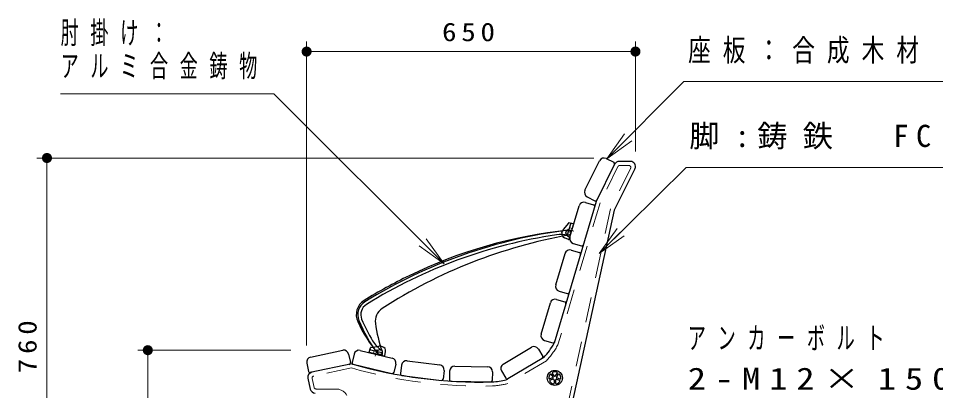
# Model space of a CAD drawing. Units: millimetres on the paper, scale 1:20. Extents: x -365 to 0, y 0 to 257.
# Drawn here: x -148.1 to -57.1, y 120.7 to 157.6 of the extents above; entities that cross this region are included whole.
import ezdxf

# ---------------------------------------------------------------- set-up
doc = ezdxf.new("R2010")
doc.units = ezdxf.units.MM
doc.linetypes.add('USER1', pattern=[4.5, 2.5, -2])
doc.linetypes.add('USER2', pattern=[6, 3, -1, 1, -1])
doc.layers.add('LY_1', color=7, linetype='Continuous', lineweight=25)
doc.styles.add('ＭＳ ゴシック', font='')
doc.styles.get('ＭＳ ゴシック').set_extended_font_data('MS Gothic')

# ---------------------------------------------------------------- blocks, each defined once
blk = doc.blocks.new('filled_dot')
at = {"color": 0, "linetype": 'Continuous', "lineweight": -2, "const_width": 1.25}
blk.add_lwpolyline([(-0.625, 0, 1), (0.625, 0, 1)], format="xyb", close=True, dxfattribs=at)

msp = doc.modelspace()

# ---------------------------------------------------------------- linework, layer by layer
at = {"layer": 'LY_1', "lineweight": 13}
for p, q in [((-119.507, 125.164), (-119.507, 155.347)), ((-86.891, 144.411), (-86.891, 155.347)), ((-119.507, 154.347), (-86.891, 154.347)), ((-89.739, 143.699), (-87.973, 146.175)), ((-89.739, 143.699), (-87.619, 145.822)), ((-87.265, 145.468), (-89.739, 143.699)), ((-91.012, 143.776), (-146.261, 143.776)), ((-145.261, 105.935), (-145.261, 143.776)), ((-90.495, 134.306), (-88.712, 136.77)), ((-107.636, 135.745), (-105.869, 133.27)), ((-90.495, 134.306), (-88.361, 136.414)), ((-88.009, 136.058), (-90.495, 134.306)), ((-105.869, 133.27), (-108.343, 135.038)), ((-105.869, 133.27), (-107.99, 135.392)), ((-121.09, 124.689), (-136.261, 124.689)), ((-135.261, 105.935), (-135.261, 124.689))]:
    msp.add_line(p, q, dxfattribs=at)
at = {"layer": 'LY_1'}
for p, q in [((-91.901, 140.585), (-90.46, 143.498)), ((-88.955, 143.156), (-90.778, 139.472)), ((-89.79, 143.724), (-89.028, 143.347)), ((-87.391, 143.435), (-88.507, 143.435)), ((-86.943, 142.713), (-88.986, 138.585)), ((-90.779, 139.472), (-94.957, 125.378)), ((-91.851, 139.373), (-91.036, 139.131)), ((-91.675, 139.915), (-90.913, 139.538)), ((-93.396, 135.919), (-92.472, 139.035)), ((-88.986, 138.585), (-93.395, 118.406)), ((-94.186, 136.334), (-94.124, 136.543)), ((-93.547, 137.315), (-94.054, 136.678)), ((-93.331, 137.196), (-93.653, 136.107)), ((-93.063, 137.229), (-93.496, 137.333)), ((-93.453, 135.728), (-93.027, 137.166)), ((-93.518, 135.695), (-93.936, 135.843)), ((-93.396, 135.919), (-93.589, 135.984)), ((-93.059, 135.298), (-92.244, 135.056)), ((-94.803, 131.174), (-93.879, 134.29)), ((-93.258, 134.627), (-92.443, 134.385)), ((-94.466, 130.552), (-93.651, 130.311)), ((-96.253, 126.284), (-95.329, 129.4)), ((-94.707, 129.737), (-93.892, 129.496)), ((-95.915, 125.662), (-95.1, 125.421)), ((-119.111, 124.002), (-115.932, 124.678)), ((-114.198, 124.669), (-111.038, 123.912)), ((-113.309, 124.51), (-113.183, 124.938)), ((-113.146, 124.726), (-112.043, 124.461)), ((-113.142, 124.973), (-112.337, 125.093)), ((-111.973, 125.036), (-112.185, 125.087)), ((-100.004, 123.315), (-97.21, 124.975)), ((-96.524, 124.8), (-96.09, 124.069)), ((-115.339, 124.293), (-115.162, 123.461)), ((-114.801, 124.3), (-114.999, 123.473)), ((-111.814, 124.098), (-113.273, 124.448)), ((-112.008, 124.145), (-111.968, 124.344)), ((-111.753, 124.138), (-111.672, 124.574)), ((-95.98, 123.96), (-99.701, 121.75)), ((-119.496, 123.409), (-119.319, 122.578)), ((-115.036, 123.335), (-119.141, 122.462)), ((-114.888, 123.292), (-111.047, 122.372)), ((-110.668, 123.31), (-110.866, 122.483)), ((-110.085, 123.203), (-110.193, 122.36)), ((-109.525, 123.635), (-106.302, 123.222)), ((-104.816, 123.112), (-101.567, 123.044)), ((-110.063, 122.192), (-106.145, 121.69)), ((-105.869, 122.663), (-105.977, 121.82)), ((-105.326, 122.622), (-105.344, 121.773)), ((-101.077, 122.534), (-101.095, 121.684)), ((-100.178, 122.63), (-99.744, 121.899)), ((-95.105, 121.942), (-95.388, 121.85)), ((-95.068, 122.057), (-95.242, 122.298)), ((-94.947, 122.146), (-95.121, 122.386)), ((-94.825, 122.146), (-94.651, 122.386)), ((-94.704, 122.057), (-94.53, 122.297)), ((-94.666, 121.942), (-94.384, 121.85)), ((-119.375, 121.901), (-119.148, 120.831)), ((-105.197, 121.619), (-101.248, 121.537)), ((-95.059, 121.799), (-95.341, 121.708)), ((-94.961, 121.728), (-94.961, 121.431)), ((-94.811, 121.728), (-94.811, 121.431)), ((-94.713, 121.799), (-94.431, 121.708))]:
    msp.add_line(p, q, dxfattribs=at)
at = {"layer": 'LY_1', "linetype": 'USER1', "lineweight": 13}
for p, q in [((-88.624, 142.923), (-90.405, 139.325)), ((-87.552, 143.035), (-88.445, 143.035)), ((-87.373, 142.746), (-89.366, 138.718)), ((-90.405, 139.325), (-94.586, 125.223)), ((-89.366, 138.718), (-93.786, 118.492)), ((-93.148, 136.757), (-93.428, 136.868)), ((-93.261, 136.376), (-93.556, 136.436)), ((-112.858, 124.348), (-112.814, 124.646)), ((-112.471, 124.256), (-112.376, 124.541)), ((-115.051, 122.923), (-118.809, 122.124)), ((-95.726, 123.646), (-99.546, 121.377)), ((-118.963, 121.886), (-118.773, 120.993)), ((-116.57, 120.835), (-118.577, 120.835))]:
    msp.add_line(p, q, dxfattribs=at)
at = {"layer": 'LY_1', "linetype": 'USER2', "lineweight": 13}
for p, q in [((-93, 136.506), (-93.641, 136.696)), ((-112.714, 124.095), (-112.559, 124.745))]:
    msp.add_line(p, q, dxfattribs=at)
at = {"layer": 'LY_1', "lineweight": 13}
for points in [[(-89.739, 143.699), (-82.085, 151.362), (-42.666, 151.362)], [(-105.869, 133.27), (-122.754, 150.156), (-143.91, 150.156)], [(-90.495, 134.306), (-81.846, 142.848), (-48.546, 142.848)]]:
    msp.add_lwpolyline(points, dxfattribs=at)
at = {"layer": 'LY_1', "color": 131}
for centre in [(-93.549, 136.358), (-112.257, 124.5)]:
    msp.add_circle(centre, 0.25, dxfattribs=at)
at = {"layer": 'LY_1'}
msp.add_circle((-94.886, 121.935), 0.75, dxfattribs=at)
for centre, radius, start, end in [((-90.012, 143.276), 0.5, 63.67176, 153.67174), ((-89.095, 143.213), 0.15, 333.67178, 63.67176), ((-88.507, 142.935), 0.5, 89.99998, 153.67177), ((-87.391, 142.935), 0.5, 333.67181, 89.99998), ((-91.453, 140.363), 0.5, 153.67174, 243.67173), ((-91.993, 138.893), 0.5, 73.48721, 163.48719), ((-90.846, 139.673), 0.15, 243.67174, 333.67178), ((-91.079, 138.987), 0.15, 343.48723, 73.48721), ((-93.74, 136.429), 0.4, 141.51692, 163.48721), ((-93.508, 137.284), 0.05, 76.48721, 141.51692), ((-93.235, 137.167), 0.1, 76.48721, 163.48721), ((-93.075, 137.18), 0.05, 343.48721, 76.48721), ((-93.802, 136.22), 0.4, 163.48721, 250.48721), ((-93.557, 136.079), 0.1, 163.48722, 251.48722), ((-93.501, 135.742), 0.05, 250.48721, 343.48721), ((-92.917, 135.777), 0.5, 163.48719, 253.48717), ((-92.201, 135.2), 0.15, 253.4872, 343.48723), ((-93.4, 134.147), 0.5, 73.48722, 163.4872), ((-92.485, 134.241), 0.15, 343.48724, 73.48722), ((-94.324, 131.031), 0.5, 163.4872, 253.48717), ((-93.608, 130.454), 0.15, 253.4872, 343.48724), ((-94.849, 129.258), 0.5, 73.48722, 163.4872), ((-93.935, 129.352), 0.15, 343.48724, 73.48722), ((-95.773, 126.142), 0.5, 163.4872, 253.48717), ((-115.828, 124.189), 0.5, 12.00001, 102), ((-114.315, 124.183), 0.5, 76.53198, 166.53197), ((-113.17, 124.629), 0.1, 76.532, 163.532), ((-113.135, 124.924), 0.05, 98.5023, 163.532), ((-112.278, 124.698), 0.4, 76.532, 98.5023), ((-112.066, 124.647), 0.4, 349.532, 76.532), ((-96.954, 124.545), 0.5, 30.7113, 120.71129), ((-101.508, 129.029), 7.5, 317.47953, 330.8675), ((-95.058, 125.565), 0.15, 253.4872, 343.48724), ((-119.007, 123.513), 0.5, 102, 191.99998), ((-113.261, 124.496), 0.05, 163.532, 256.532), ((-112.066, 124.364), 0.1, 348.532, 76.532), ((-111.802, 124.147), 0.05, 256.532, 349.532), ((-111.154, 123.426), 0.5, 346.532, 76.53198), ((-96.219, 123.993), 0.15, 300.71132, 30.7113), ((-115.309, 123.43), 0.15, 282.00003, 12.00001), ((-102.264, 167.526), 46, 253.87962, 271.45227), ((-114.853, 123.438), 0.15, 166.53197, 256.53202), ((-109.589, 123.139), 0.5, 82.6994, 172.69938), ((-106.365, 122.726), 0.5, 352.69942, 82.6994), ((-104.826, 122.612), 0.5, 88.80454, 178.80452), ((-101.577, 122.544), 0.5, 358.80456, 88.80454), ((-99.749, 122.885), 0.5, 120.71129, 210.71127), ((-118.886, 122.005), 0.5, 102.00003, 191.9999), ((-119.172, 122.609), 0.15, 192, 282.00003), ((-111.012, 122.518), 0.15, 256.53202, 346.532), ((-110.044, 122.341), 0.15, 172.69938, 262.6994), ((-94.886, 121.935), 0.6, 142.60129, 181.39829), ((-95.303, 122.253), 0.075, 35.9992, 142.60119), ((-95.06, 122.43), 0.075, 109.39743, 215.99999), ((-95.129, 122.013), 0.075, 288, 35.99919), ((-94.886, 121.935), 0.6, 70.6013, 109.39831), ((-94.886, 122.19), 0.075, 216, 323.99919), ((-94.643, 122.013), 0.075, 143.99998, 251.99917), ((-94.712, 122.43), 0.075, 323.99919, 70.60119), ((-94.469, 122.253), 0.075, 37.39743, 144), ((-94.886, 121.935), 0.6, 358.60131, 37.39832), ((-106.126, 121.839), 0.15, 262.69943, 352.69942), ((-105.194, 121.769), 0.15, 178.80452, 268.80455), ((-101.245, 121.687), 0.15, 268.80458, 358.80456), ((-101.508, 129.029), 7.5, 273.13215, 283.94301), ((-99.615, 121.976), 0.15, 210.71129, 300.71132), ((-95.411, 121.922), 0.075, 181.39744, 288), ((-95.318, 121.636), 0.075, 107.99919, 214.60118), ((-94.886, 121.935), 0.6, 214.60131, 253.39832), ((-95.036, 121.728), 0.075, 0, 107.99919), ((-95.036, 121.431), 0.075, 253.39744, 0.00001), ((-94.736, 121.728), 0.075, 71.99999, 179.99919), ((-94.736, 121.431), 0.075, 179.99917, 286.60118), ((-94.886, 121.935), 0.6, 286.60131, 325.39832), ((-94.454, 121.636), 0.075, 325.39744, 72), ((-94.361, 121.922), 0.075, 251.99919, 358.6012), ((-118.658, 120.935), 0.5, 191.99991, 269.99996)]:
    msp.add_arc(centre, radius, start, end, dxfattribs=at)
at = {"layer": 'LY_1', "linetype": 'USER1', "lineweight": 13}
for centre, radius, start, end in [((-88.445, 142.835), 0.2, 89.99998, 153.67185), ((-87.552, 142.835), 0.2, 333.67189, 89.99998), ((-101.508, 129.029), 7.9, 317.04647, 331.19235), ((-102.264, 167.526), 46.4, 254.00358, 271.46309), ((-118.767, 121.928), 0.2, 102.0002, 192.00002), ((-101.508, 129.029), 7.9, 273.13215, 284.37604), ((-118.577, 121.035), 0.2, 191.99997, 269.99996), ((-116.57, 119.635), 1.2, 27.60764, 89.99998)]:
    msp.add_arc(centre, radius, start, end, dxfattribs=at)
at = {"layer": 'LY_1', "color": 131}
for centre, radius, start, end in [((-87.394, 86.99), 50, 97.10647, 121.78019), ((-88.554, 89.373), 47.5, 96.06779, 115.96386), ((-87.394, 86.99), 49.7, 98.49646, 121.78019), ((-84.806, 86.875), 50, 100.01946, 122.97662), ((-94.257, 132.931), 3.25, 78.32659, 98.49646), ((-87.394, 86.99), 50.15, 115.96386, 121.78019), ((-112.937, 128.219), 1.65, 121.78019, 204.72751), ((-112.937, 128.219), 1.5, 121.78019, 202.24374), ((-112.937, 128.219), 1.5, 121.78019, 202.24374), ((-112.937, 128.219), 1.2, 121.78019, 202.24374), ((-111.205, 127.561), 1.5, 122.97662, 188.1376), ((-100.811, 133.803), 15, 204.72751, 219.10378), ((-100.442, 133.329), 15, 202.24374, 216.76929), ((-100.442, 133.329), 14.7, 202.24374, 211.62602), ((-97.841, 129.472), 15, 188.1376, 199.02687), ((-110.191, 127.325), 3.25, 211.62602, 233.82324)]:
    msp.add_arc(centre, radius, start, end, dxfattribs=at)

# ---------------------------------------------------------------- block references
at = {"layer": 'LY_1', "lineweight": 13, "xscale": 0.4, "yscale": 0.4}
msp.add_blockref('filled_dot', (-119.507, 154.347), dxfattribs=at)
for p, rotation in [((-86.891, 154.347), 180), ((-145.261, 143.776), 270), ((-135.261, 124.689), 270)]:
    msp.add_blockref('filled_dot', p, dxfattribs=dict(at, rotation=rotation))

# ---------------------------------------------------------------- texts
at = {"layer": 'LY_1', "style": 'ＭＳ ゴシック'}
for s, insert, char_height, attachment_point in [('\\T1.64;\\W0.6;肘掛け：', (-143.91, 156.106), 2.199, 4), ('\\T1.33;\\W1.15;650', (-103.214, 155.347), 1.833, 8), ('\\T1.53;\\W0.75;座板：合成木材\u300085×30', (-81.666, 154.362), 2.199, 4), ('\\T1.64;\\W0.6;アルミ合金鋳物', (-143.91, 152.806), 2.199, 4), ('\\T1.5;脚:鋳鉄\u3000FC\\~200', (-81.546, 145.848), 2.199, 4), ('\\T1.64;\\W0.6;アンカーボルト', (-81.697, 125.849), 2.199, 4), ('\\T1.5;\\W1.2;2-M12×150L', (-81.697, 121.849), 2.199, 4)]:
    msp.add_mtext(s, dxfattribs=dict(at, insert=insert, char_height=char_height, attachment_point=attachment_point))
at = {"layer": 'LY_1', "insert": (-146.261, 125.271), "char_height": 1.833, "attachment_point": 8, "rotation": 90, "style": 'ＭＳ ゴシック'}
msp.add_mtext('\\T1.33;\\W1.15;760', dxfattribs=at)

doc.saveas('drawing.dxf')
